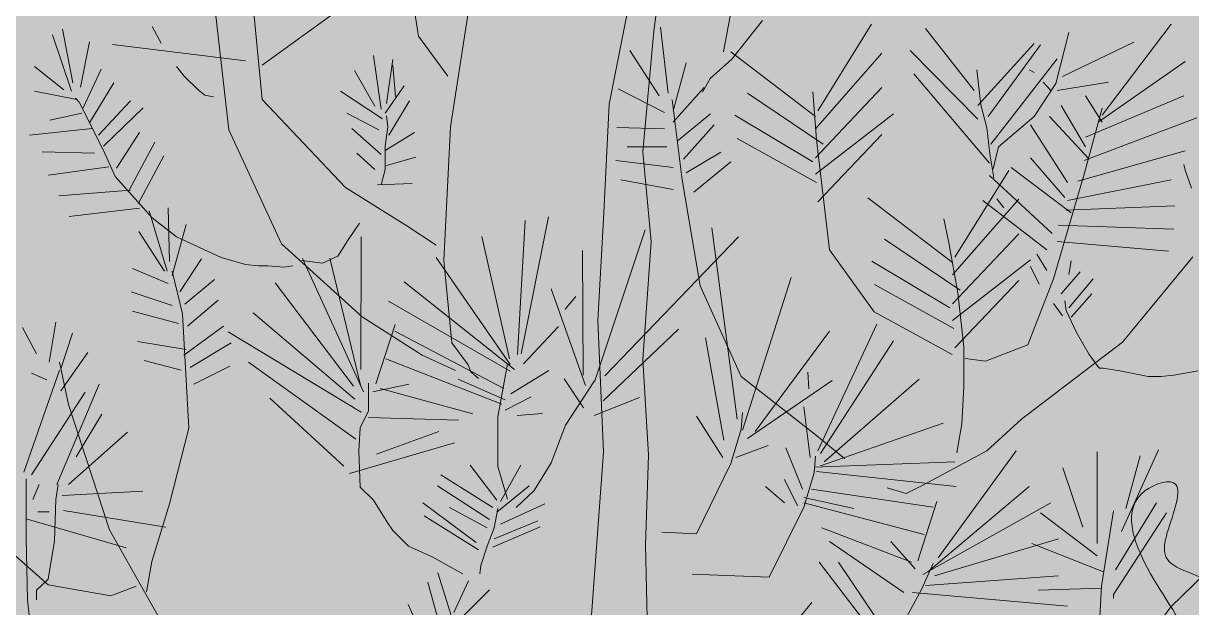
# Model space of a CAD drawing. Header units: millimetres. Extents: x 3779 to 7711, y 1445 to 3132.
# Drawn here: x 3968.1352 to 3968.4496, y 1452.1501 to 1452.3073 of the extents above; entities that cross this region are included whole.
import ezdxf

# ---------------------------------------------------------------- set-up
doc = ezdxf.new("R2010")
doc.units = ezdxf.units.MM
doc.layers.add('TEXTURAS', color=35, linetype='Continuous', lineweight=5)
doc.layers.add('VEJETACION', color=3, linetype='Continuous', lineweight=9)

# ---------------------------------------------------------------- blocks, each defined once
blk = doc.blocks.new('5')
for p, q in [((-0.02132, 0.87112), (-0.02778, 0.91199)), ((0.08555, 0.83306), (0.10125, 0.91177)), ((-0.12749, 0.81868), (-0.13753, 0.90581)), ((0.11549, 0.91019), (0.1107, 0.874)), ((0.15665, 0.89975), (0.1497, 0.86227)), ((-0.10884, 0.85493), (-0.0536, 0.89502)), ((-0.10884, 0.83566), (-0.11386, 0.88808)), ((-0.00339, 0.82023), (0.00666, 0.88423)), ((0.15444, 0.85823), (0.17166, 0.87982)), ((0.20264, 0.82919), (0.23276, 0.87776)), ((0.36189, 0.82687), (0.40062, 0.87776)), ((-0.21573, 0.84028), (-0.22649, 0.87189)), ((-0.21502, 0.8449), (-0.22075, 0.87498)), ((-0.16552, 0.86726), (-0.17054, 0.87652)), ((-0.00483, 0.84876), (-0.02132, 0.87112)), ((0.1107, 0.874), (0.10445, 0.80625)), ((0.1187, 0.83921), (0.11439, 0.87622)), ((0.29015, 0.84075), (0.26289, 0.87545)), ((0.33607, 0.8446), (0.34323, 0.87313)), ((-0.21071, 0.8426), (-0.20569, 0.86804)), ((-0.11817, 0.85724), (-0.19277, 0.86649)), ((0.2923, 0.83227), (0.32387, 0.86697)), ((0.29804, 0.82609), (0.32745, 0.86619)), ((0.33965, 0.84847), (0.37981, 0.86773)), ((-0.04213, 0.83026), (-0.04643, 0.86032)), ((-0.03925, 0.83334), (-0.03567, 0.85801)), ((0.11368, 0.83767), (0.09717, 0.86311)), ((0.14224, 0.84744), (0.15444, 0.85823)), ((0.20119, 0.82609), (0.15385, 0.86234)), ((0.20119, 0.81916), (0.2385, 0.86157)), ((0.2923, 0.82456), (0.25428, 0.86311)), ((0.29947, 0.81067), (0.33678, 0.85848)), ((-0.22003, 0.84104), (-0.23653, 0.85416)), ((-0.20927, 0.83103), (-0.19923, 0.85261)), ((-0.1526, 0.84876), (-0.15691, 0.85416)), ((-0.04572, 0.8318), (-0.05719, 0.85184)), ((-0.03416, 0.83729), (-0.03569, 0.85464)), ((0.12158, 0.82919), (0.12874, 0.85617)), ((0.29178, 0.85234), (0.29401, 0.83269)), ((0.32387, 0.85078), (0.321, 0.85232)), ((0.35973, 0.82301), (0.40851, 0.85694)), ((-0.20569, 0.82254), (-0.19206, 0.8449)), ((-0.14471, 0.84104), (-0.1526, 0.84876)), ((0.13794, 0.83973), (0.14224, 0.84744)), ((0.29875, 0.79989), (0.25644, 0.85)), ((0.33319, 0.84075), (0.32889, 0.84538)), ((0.33678, 0.84075), (0.36547, 0.84538)), ((-0.21285, 0.83566), (-0.23653, 0.84028)), ((-0.14112, 0.83796), (-0.14471, 0.84104)), ((-0.04141, 0.82485), (-0.06507, 0.84028)), ((-0.03998, 0.82794), (-0.02922, 0.84337)), ((0.11655, 0.82841), (0.09073, 0.84152)), ((0.12158, 0.82301), (0.13878, 0.8423)), ((0.2055, 0.81067), (0.16317, 0.83921)), ((0.20192, 0.813), (0.19976, 0.83998)), ((0.20119, 0.80297), (0.2385, 0.8423)), ((0.32387, 0.82609), (0.33607, 0.8446)), ((-0.21142, 0.83412), (-0.21358, 0.83642)), ((-0.1978, 0.80712), (-0.21142, 0.83412)), ((-0.20067, 0.81561), (-0.18273, 0.83488)), ((-0.1361, 0.8372), (-0.14112, 0.83796)), ((-0.06222, 0.7863), (-0.10884, 0.83566)), ((-0.03783, 0.81561), (-0.02635, 0.83488)), ((0.08236, 0.76848), (0.08555, 0.83306)), ((0.12659, 0.79064), (0.12085, 0.83535)), ((0.29401, 0.83269), (0.29741, 0.81981)), ((0.35256, 0.80914), (0.33893, 0.83227)), ((0.36189, 0.82301), (0.35256, 0.83767)), ((0.35256, 0.81453), (0.4078, 0.83767)), ((-0.20999, 0.82794), (-0.22793, 0.82409)), ((-0.1978, 0.80943), (-0.17556, 0.83103)), ((-0.04357, 0.81868), (-0.06149, 0.82794)), ((-0.03853, 0.82023), (-0.03925, 0.8264)), ((0.12371, 0.81223), (0.14237, 0.82764)), ((0.19976, 0.80066), (0.156, 0.82687)), ((0.20119, 0.79372), (0.24495, 0.82764)), ((0.30378, 0.80914), (0.32387, 0.82609)), ((0.35471, 0.8022), (0.33248, 0.82609)), ((0.35184, 0.79372), (0.36189, 0.83072)), ((0.35184, 0.80143), (0.41497, 0.82533)), ((-0.20425, 0.81946), (-0.23941, 0.81561)), ((-0.09808, 0.7547), (-0.12749, 0.81868)), ((-0.04213, 0.80481), (-0.05863, 0.81946)), ((-0.03998, 0.80943), (-0.03853, 0.82023)), ((-0.00698, 0.74544), (-0.00339, 0.82023)), ((0.11655, 0.81916), (0.09, 0.81993)), ((0.12731, 0.8022), (0.14452, 0.82148)), ((0.29741, 0.81981), (0.29906, 0.8052)), ((0.34252, 0.78909), (0.32172, 0.82148)), ((-0.19062, 0.79711), (-0.17771, 0.81714)), ((-0.03998, 0.80712), (-0.02348, 0.81714)), ((0.20192, 0.78909), (0.15744, 0.81377)), ((0.20908, 0.75131), (0.20192, 0.813)), ((0.20264, 0.7783), (0.2385, 0.81608)), ((-0.20282, 0.80558), (-0.23224, 0.80635)), ((-0.19134, 0.79248), (-0.1978, 0.80712)), ((-0.18345, 0.78476), (-0.1691, 0.81175)), ((-0.04572, 0.79633), (-0.05575, 0.80558)), ((-0.03998, 0.79633), (-0.03998, 0.80943)), ((0.11798, 0.80914), (0.09574, 0.80914)), ((0.10445, 0.80625), (0.1091, 0.75592)), ((0.12874, 0.79449), (0.14812, 0.80606)), ((0.30091, 0.7968), (0.30378, 0.80914)), ((0.34826, 0.78986), (0.40851, 0.80683)), ((-0.17842, 0.77705), (-0.16408, 0.80404)), ((-0.03925, 0.79865), (-0.02276, 0.80327)), ((0.12158, 0.79757), (0.08928, 0.80143)), ((0.13305, 0.78369), (0.15385, 0.80066)), ((0.29906, 0.8052), (0.30129, 0.79174)), ((0.34109, 0.78061), (0.32172, 0.80297)), ((0.40851, 0.79603), (0.4078, 0.79911)), ((-0.19492, 0.79787), (-0.22864, 0.79325)), ((-0.17054, 0.76935), (-0.19134, 0.79248)), ((-0.04213, 0.78785), (-0.03998, 0.79633)), ((0.27947, 0.74729), (0.30959, 0.79586)), ((0.33391, 0.76056), (0.29875, 0.79294)), ((0.34467, 0.77213), (0.31095, 0.79757)), ((0.33463, 0.73512), (0.35184, 0.79372)), ((0.41211, 0.78601), (0.40851, 0.79603)), ((-0.02778, 0.76473), (-0.06222, 0.7863)), ((-0.04428, 0.78785), (-0.0249, 0.78862)), ((0.12158, 0.78523), (0.09216, 0.79064)), ((0.13664, 0.73126), (0.12659, 0.79064)), ((0.34252, 0.77907), (0.40062, 0.79064)), ((-0.18273, 0.78476), (-0.2229, 0.78168)), ((0.27802, 0.7442), (0.23068, 0.78044)), ((0.27802, 0.73726), (0.31533, 0.77967)), ((0.30299, 0.77997), (0.30693, 0.77494)), ((-0.17771, 0.77474), (-0.21716, 0.77011)), ((-0.16222, 0.73936), (-0.17226, 0.77328)), ((-0.16078, 0.74474), (-0.1615, 0.77483)), ((0.33104, 0.75131), (0.29517, 0.77907)), ((0.3418, 0.77367), (0.40278, 0.77599)), ((-0.15691, 0.75855), (-0.17054, 0.76935)), ((-0.06078, 0.75701), (-0.05432, 0.76627)), ((0.03427, 0.69268), (0.03859, 0.76784)), ((0.03633, 0.69307), (0.05158, 0.76981)), ((0.0793, 0.71182), (0.08236, 0.76848)), ((0.27609, 0.75529), (0.27327, 0.76875)), ((-0.16365, 0.73936), (-0.178, 0.76171)), ((-0.15935, 0.73704), (-0.15146, 0.76557)), ((-0.01128, 0.75393), (-0.02778, 0.76473)), ((0.07733, 0.67741), (0.10585, 0.76259)), ((0.15744, 0.65648), (0.14308, 0.76365)), ((0.27802, 0.72107), (0.31533, 0.7604)), ((0.33749, 0.76519), (0.40206, 0.76288)), ((-0.1318, 0.74698), (-0.15691, 0.75855)), ((-0.05289, 0.71383), (-0.09808, 0.7547)), ((-0.06652, 0.74776), (-0.06078, 0.75701)), ((-0.05359, 0.68434), (-0.05342, 0.75872)), ((0.02979, 0.69021), (0.01426, 0.75889)), ((0.08328, 0.68071), (0.15813, 0.75873)), ((0.1091, 0.75592), (0.10445, 0.68988)), ((0.28232, 0.72877), (0.24, 0.75731)), ((0.28114, 0.72726), (0.27609, 0.75529)), ((0.33678, 0.75594), (0.39919, 0.75053)), ((-0.11817, 0.74313), (-0.1318, 0.74698)), ((-0.07513, 0.74391), (-0.06652, 0.74776)), ((-0.05353, 0.67472), (-0.07104, 0.74677)), ((0.03017, 0.68708), (-0.01131, 0.74702)), ((0.07108, 0.68104), (0.07073, 0.75102)), ((0.2342, 0.71661), (0.20908, 0.75131)), ((0.33104, 0.73975), (0.3253, 0.749)), ((0.37336, 0.69965), (0.41283, 0.74746)), ((-0.1615, 0.73242), (-0.18159, 0.74089)), ((-0.15505, 0.72779), (-0.14285, 0.7463)), ((-0.111, 0.74235), (-0.11817, 0.74313)), ((-0.10597, 0.74235), (-0.111, 0.74235)), ((-0.09665, 0.74159), (-0.10597, 0.74235)), ((-0.09163, 0.74235), (-0.09665, 0.74159)), ((-0.0866, 0.74544), (-0.07513, 0.74391)), ((-0.05211, 0.67179), (-0.08634, 0.74651)), ((-0.00267, 0.69918), (-0.00698, 0.74544)), ((0.27659, 0.71876), (0.23283, 0.74497)), ((0.27802, 0.71182), (0.32178, 0.74574)), ((0.32674, 0.73204), (0.32172, 0.74206)), ((0.34323, 0.73744), (0.34467, 0.74515)), ((-0.15361, 0.71545), (-0.15935, 0.73936)), ((-0.15217, 0.72085), (-0.13568, 0.73473)), ((0.1603, 0.65031), (0.18756, 0.7359)), ((0.27947, 0.6964), (0.31533, 0.73418)), ((0.32027, 0.69812), (0.33463, 0.73512)), ((0.33893, 0.72664), (0.3497, 0.73897)), ((0.34323, 0.71893), (0.35686, 0.73512)), ((-0.15935, 0.72008), (-0.18231, 0.72779)), ((-0.05778, 0.67499), (-0.10165, 0.73286)), ((0.03261, 0.68434), (-0.02927, 0.73341)), ((0.07228, 0.67538), (0.05317, 0.72947)), ((0.15959, 0.68038), (0.13664, 0.73126)), ((0.27875, 0.70719), (0.23427, 0.73187)), ((0.28449, 0.69696), (0.28114, 0.72726)), ((-0.15075, 0.70852), (-0.13353, 0.72316)), ((0.03008, 0.68331), (-0.03803, 0.72263)), ((0.06086, 0.71811), (0.06691, 0.72516)), ((0.33965, 0.7143), (0.33463, 0.72124)), ((0.3418, 0.71739), (0.34109, 0.72278)), ((0.34467, 0.71353), (0.35615, 0.72664)), ((-0.15577, 0.71006), (-0.18159, 0.717)), ((-0.15002, 0.65146), (-0.15361, 0.71545)), ((-0.05691, 0.66766), (-0.11393, 0.71606)), ((-0.01917, 0.69224), (-0.05289, 0.71383)), ((0.27796, 0.69271), (0.2342, 0.71661)), ((0.34754, 0.70505), (0.3418, 0.71739)), ((-0.23539, 0.69309), (-0.24328, 0.70773)), ((-0.22821, 0.68847), (-0.22463, 0.71082)), ((-0.15289, 0.69233), (-0.13066, 0.70852)), ((-0.04524, 0.67632), (-0.03436, 0.70943)), ((0.03753, 0.68741), (0.05728, 0.70832)), ((0.08236, 0.63785), (0.0793, 0.71182)), ((0.20264, 0.63874), (0.23563, 0.70968)), ((-0.22176, 0.68461), (-0.2153, 0.70466)), ((-0.05341, 0.66031), (-0.12801, 0.70533)), ((0.02648, 0.67353), (-0.03444, 0.70567)), ((0.08234, 0.66673), (0.12456, 0.70688)), ((0.14995, 0.64464), (0.13957, 0.70198)), ((0.16748, 0.64954), (0.20908, 0.70582)), ((0.35471, 0.69271), (0.34754, 0.70505)), ((-0.15146, 0.69541), (-0.17872, 0.70003)), ((-0.1493, 0.68539), (-0.12635, 0.69927)), ((0.00666, 0.68685), (-0.00267, 0.69918)), ((0.20407, 0.63721), (0.24495, 0.70042)), ((0.28449, 0.6745), (0.28449, 0.69696)), ((0.29661, 0.68886), (0.32027, 0.69812)), ((0.31669, 0.65648), (0.37336, 0.69965)), ((-0.21745, 0.66456), (-0.22248, 0.68847)), ((-0.22176, 0.67227), (-0.20669, 0.69387)), ((-0.15433, 0.68384), (-0.17513, 0.68924)), ((-0.05638, 0.6453), (-0.11647, 0.68831)), ((0.02542, 0.66476), (-0.03949, 0.69026)), ((-0.00052, 0.68377), (-0.01917, 0.69224)), ((0.10445, 0.68988), (0.10764, 0.63627)), ((0.28513, 0.69041), (0.29661, 0.68886)), ((0.35973, 0.68578), (0.35471, 0.69271)), ((-0.24256, 0.62678), (-0.22248, 0.68384)), ((-0.22965, 0.67844), (-0.23826, 0.6823)), ((-0.14715, 0.67613), (-0.12706, 0.68616)), ((0.00809, 0.68299), (0.00666, 0.68685)), ((0.01239, 0.67914), (0.00809, 0.68299)), ((0.02861, 0.6875), (0.02328, 0.65776)), ((0.03054, 0.67057), (0.05171, 0.68373)), ((0.19761, 0.67343), (0.19689, 0.68269)), ((0.36045, 0.68501), (0.35973, 0.68578)), ((0.36261, 0.68501), (0.36045, 0.68501)), ((0.37193, 0.68347), (0.36261, 0.68501)), ((0.38771, 0.68038), (0.37193, 0.68347)), ((0.40206, 0.68115), (0.39489, 0.68038)), ((0.41569, 0.68347), (0.40206, 0.68115)), ((-0.22391, 0.61985), (-0.20024, 0.67613)), ((-0.04923, 0.67665), (-0.04923, 0.66115)), ((-0.04681, 0.67174), (-0.02671, 0.67614)), ((0.02724, 0.66725), (0.001, 0.67879)), ((0.07122, 0.66281), (0.06045, 0.67895)), ((0.07744, 0.678), (0.0612, 0.65301)), ((0.20192, 0.64723), (0.15959, 0.68038)), ((0.16317, 0.64568), (0.21053, 0.67806)), ((0.20622, 0.63257), (0.2593, 0.67884)), ((0.39489, 0.68038), (0.38771, 0.68038)), ((-0.23826, 0.62524), (-0.20813, 0.67151)), ((-0.06304, 0.63011), (-0.10456, 0.66812)), ((0.00911, 0.65949), (-0.0428, 0.67358)), ((0.02739, 0.6614), (0.04183, 0.66899)), ((0.07713, 0.65849), (0.10263, 0.66856)), ((0.28337, 0.65374), (0.28449, 0.6745)), ((-0.1945, 0.5944), (-0.21745, 0.66456)), ((0.19832, 0.63488), (0.19473, 0.66342)), ((-0.21315, 0.63526), (-0.19881, 0.65917)), ((-0.04923, 0.66115), (-0.05402, 0.65165)), ((-0.04935, 0.65734), (0.00109, 0.65581)), ((0.02328, 0.65776), (0.02328, 0.62994)), ((0.03409, 0.65842), (0.04823, 0.65953)), ((0.14928, 0.63491), (0.13465, 0.6581)), ((0.15963, 0.65084), (0.16034, 0.66009)), ((0.29732, 0.63874), (0.31669, 0.65648)), ((-0.21745, 0.61985), (-0.18446, 0.64915)), ((-0.16078, 0.60905), (-0.15002, 0.65146)), ((-0.05402, 0.65165), (-0.05468, 0.63876)), ((-0.04479, 0.63683), (-0.0098, 0.64944)), ((0.0612, 0.65301), (0.05309, 0.63197)), ((0.15388, 0.63156), (0.15963, 0.65084)), ((0.20407, 0.63027), (0.27293, 0.65417)), ((0.28056, 0.63748), (0.28337, 0.65374)), ((-0.0599, 0.6259), (-0.00111, 0.64309)), ((0.21769, 0.63412), (0.20192, 0.64723)), ((-0.05468, 0.63876), (-0.05402, 0.6184)), ((0.07451, 0.53087), (0.08236, 0.63785)), ((0.10764, 0.63627), (0.10604, 0.58594)), ((0.1566, 0.63491), (0.17483, 0.64159)), ((0.19403, 0.61716), (0.1847, 0.64028)), ((0.20048, 0.62641), (0.20119, 0.63566)), ((0.26146, 0.61947), (0.29732, 0.63874)), ((0.27006, 0.57861), (0.31383, 0.63874)), ((0.35923, 0.58672), (0.35923, 0.63815)), ((0.37289, 0.59354), (0.39349, 0.63925)), ((0.37528, 0.60626), (0.3833, 0.63594)), ((0.02262, 0.61094), (0.00772, 0.63062)), ((0.02328, 0.62994), (0.02861, 0.61162)), ((0.02461, 0.61026), (0.03606, 0.63062)), ((0.05309, 0.63197), (0.04351, 0.61637)), ((0.13453, 0.59224), (0.15388, 0.63156)), ((0.20048, 0.6295), (0.27939, 0.63257)), ((0.3512, 0.59593), (0.33993, 0.62912)), ((-0.24113, 0.58978), (-0.24113, 0.62293)), ((-0.00865, 0.62519), (0.02049, 0.60698)), ((0.19115, 0.6079), (0.18398, 0.62256)), ((0.19473, 0.60713), (0.20048, 0.62641)), ((0.20192, 0.62718), (0.2801, 0.6187)), ((-0.23754, 0.61137), (-0.23395, 0.61985)), ((-0.22463, 0.61137), (-0.2232, 0.61985)), ((-0.22104, 0.61368), (-0.17585, 0.616)), ((-0.05402, 0.6184), (-0.04657, 0.61094)), ((-0.01064, 0.61908), (0.01849, 0.60019)), ((0.02262, 0.60427), (0.04085, 0.61908)), ((0.04351, 0.61637), (0.0334, 0.60698)), ((0.18398, 0.60945), (0.17322, 0.6187)), ((0.19905, 0.61716), (0.26719, 0.60713)), ((0.24137, 0.61793), (0.25213, 0.61485)), ((0.25213, 0.61485), (0.26146, 0.61947)), ((0.26433, 0.57089), (0.321, 0.6187)), ((-0.22534, 0.58824), (-0.22463, 0.61137)), ((-0.17083, 0.57667), (-0.16078, 0.60905)), ((-0.04657, 0.61094), (-0.03845, 0.59816)), ((0.01104, 0.5873), (-0.01876, 0.60958)), ((0.19473, 0.61253), (0.22272, 0.60636)), ((0.19473, 0.60945), (0.26217, 0.59171)), ((0.25858, 0.57707), (0.26935, 0.61022)), ((0.26146, 0.56935), (0.33319, 0.60945)), ((0.36942, 0.57197), (0.39241, 0.60957)), ((-0.23467, 0.60442), (-0.22821, 0.60442)), ((-0.22032, 0.6052), (-0.16294, 0.59594)), ((-0.00386, 0.60698), (0.01716, 0.59544)), ((0.02328, 0.6063), (0.02116, 0.59544)), ((0.02461, 0.59748), (0.04963, 0.6089)), ((0.17538, 0.56781), (0.19473, 0.60713)), ((0.35923, 0.5799), (0.32735, 0.60386)), ((0.36161, 0.56275), (0.36834, 0.60497)), ((0.36834, 0.55814), (0.39805, 0.60386)), ((-0.24113, 0.60057), (-0.18517, 0.58438)), ((-0.03845, 0.59816), (-0.03566, 0.59409)), ((0.01237, 0.58323), (-0.0181, 0.60223)), ((0.02049, 0.58459), (0.04697, 0.59612)), ((0.02116, 0.58934), (0.04564, 0.59952)), ((-0.22893, 0.56356), (-0.26121, 0.59209)), ((-0.24041, 0.55509), (-0.24113, 0.58978)), ((-0.15863, 0.53118), (-0.1945, 0.5944)), ((-0.03566, 0.59409), (-0.02688, 0.58527)), ((0.02116, 0.59544), (0.01716, 0.58527)), ((0.11515, 0.59302), (0.13453, 0.59224)), ((0.20478, 0.59557), (0.255, 0.5763)), ((0.26791, 0.56859), (0.33749, 0.5894)), ((-0.22893, 0.56665), (-0.22534, 0.58824)), ((-0.02688, 0.58527), (-0.01331, 0.57916)), ((0.01716, 0.58527), (0.0137, 0.57441)), ((0.10604, 0.58594), (0.10764, 0.51198)), ((0.2507, 0.55932), (0.20908, 0.58787)), ((0.25715, 0.57244), (0.24352, 0.58787)), ((0.3627, 0.57086), (0.32258, 0.58672)), ((-0.1737, 0.55971), (-0.17083, 0.57667)), ((-0.01331, 0.57916), (-0.00253, 0.57305)), ((0.24065, 0.52771), (0.20334, 0.5763)), ((0.23491, 0.54546), (0.21411, 0.5763)), ((0.40043, 0.55132), (0.42885, 0.57879)), ((-0.00283, 0.54582), (-0.01044, 0.57034)), ((-0.00253, 0.57305), (0.00359, 0.56966)), ((0.0137, 0.57441), (0.01304, 0.56966)), ((0.26074, 0.56088), (0.26719, 0.57552)), ((-0.23539, 0.56048), (-0.22893, 0.56665)), ((-0.19378, 0.55739), (-0.22893, 0.56356)), ((-0.00905, 0.53987), (-0.01596, 0.56514)), ((-0.00145, 0.54805), (0.00685, 0.56588)), ((0.13223, 0.56954), (0.17538, 0.56781)), ((0.26289, 0.56318), (0.33749, 0.56859)), ((-0.23539, 0.55509), (-0.23539, 0.56048)), ((-0.17944, 0.56279), (-0.19378, 0.55739)), ((-0.00006, 0.5421), (0.01861, 0.56068)), ((0.24639, 0.53466), (0.26074, 0.56088)), ((0.25572, 0.55932), (0.34252, 0.55162)), ((0.36161, 0.56165), (0.32605, 0.56054)), ((0.36031, 0.53879), (0.36161, 0.56275)), ((0.36834, 0.55593), (0.36834, 0.55814)), ((-0.23754, 0.52887), (-0.24041, 0.55509)), ((-0.01596, 0.52798), (-0.02702, 0.5525)), ((0.17829, 0.52838), (0.19931, 0.55371)), ((0.37875, 0.52164), (0.40043, 0.55132))]:
    blk.add_line(p, q)
blk = doc.blocks.new('KJKHJK')
at = {"layer": 'VEJETACION', "linetype": 'Continuous', "xscale": 0.599999999999909, "yscale": 0.599999999999909, "zscale": 0.599999999999909}
blk.add_blockref('5', (1136.25456, 439.16233), dxfattribs=at)

msp = doc.modelspace()

# ---------------------------------------------------------------- hatches: boundary and pattern name
at = {"layer": 'TEXTURAS'}
h = msp.add_hatch(dxfattribs=at)
h.set_pattern_fill('DOTS', color=256, scale=0.015)
h.set_pattern_definition([(0, (-5.591012, 26.350948), (0.01190625, 0.0238125), [0, -0.0238125])])
h.paths.add_polyline_path([(3967.3498, 1453.02487), (3967.3498, 1452.02487), (3969.3498, 1452.02487), (3969.3498, 1453.02487)])
h.paths.add_polyline_path([(3969.3498, 1454.62487), (3969.3498, 1455.82487), (3967.3498, 1455.82487), (3967.3498, 1454.62487)])
h.paths.add_polyline_path([(3969.3498, 1457.12487), (3969.3498, 1458.72487), (3967.3498, 1458.72487), (3967.3498, 1457.12487)])

# ---------------------------------------------------------------- linework, layer by layer
at = {"layer": 'VEJETACION', "color": 84, "linetype": 'Continuous', "lineweight": 5, "ltscale": 0.1}
msp.add_spline([(3968.4253, 1451.90383), (3968.42207, 1451.93178), (3968.42203, 1451.97252), (3968.44191, 1451.99913), (3968.48086, 1452.04918), (3968.49283, 1452.06996), (3968.49241, 1452.08873), (3968.48514, 1452.08816), (3968.47437, 1452.06538), (3968.46768, 1452.04397), (3968.46234, 1452.03206), (3968.45644, 1452.01385), (3968.43824, 1451.99258), (3968.43569, 1451.98507), (3968.42603, 1451.97492), (3968.42703, 1451.9353), (3968.42906, 1451.9762), (3968.40775, 1452.03512), (3968.40332, 1452.06507), (3968.37387, 1452.10769), (3968.36004, 1452.11079), (3968.37015, 1452.07502), (3968.39103, 1452.04844), (3968.39824, 1452.03647), (3968.40817, 1452.01635), (3968.41699, 1451.98361), (3968.42341, 1451.95486), (3968.42905, 1451.90934), (3968.42904, 1451.92292), (3968.4261, 1451.98746), (3968.42646, 1452.023), (3968.42763, 1452.04816), (3968.43878, 1452.0929), (3968.44572, 1452.1112), (3968.44762, 1452.12702), (3968.44953, 1452.12925), (3968.45145, 1452.13149), (3968.4544, 1452.13381), (3968.4627, 1452.14804), (3968.47277, 1452.153), (3968.49027, 1452.15646), (3968.49499, 1452.14951), (3968.49364, 1452.14), (3968.48609, 1452.1462), (3968.47153, 1452.1445), (3968.4584, 1452.13621), (3968.45328, 1452.13477), (3968.43435, 1452.12861), (3968.42475, 1452.12843), (3968.41992, 1452.12523), (3968.41653, 1452.12355), (3968.42333, 1452.11677), (3968.4294, 1452.11933), (3968.4334, 1452.12173), (3968.44538, 1452.12893), (3968.45025, 1452.13349), (3968.45512, 1452.13805), (3968.45694, 1452.1549), (3968.44295, 1452.16317), (3968.44523, 1452.17746), (3968.44532, 1452.18324), (3968.43709, 1452.18156), (3968.43767, 1452.16071), (3968.44984, 1452.13868), (3968.45121, 1452.13461), (3968.46071, 1452.12389), (3968.4679, 1452.10412), (3968.45587, 1452.10155), (3968.46907, 1452.09317), (3968.47394, 1452.09773), (3968.46528, 1452.12839), (3968.46272, 1452.13446), (3968.45536, 1452.13493), (3968.45233, 1452.13365)], degree=3, dxfattribs=at)

# ---------------------------------------------------------------- block references
at = {"layer": 'VEJETACION', "linetype": 'Continuous', "xscale": 0.8, "yscale": 0.8, "zscale": 0.8}
msp.add_blockref('KJKHJK', (3059.24809, 1100.55583), dxfattribs=at)

doc.saveas('drawing.dxf')
